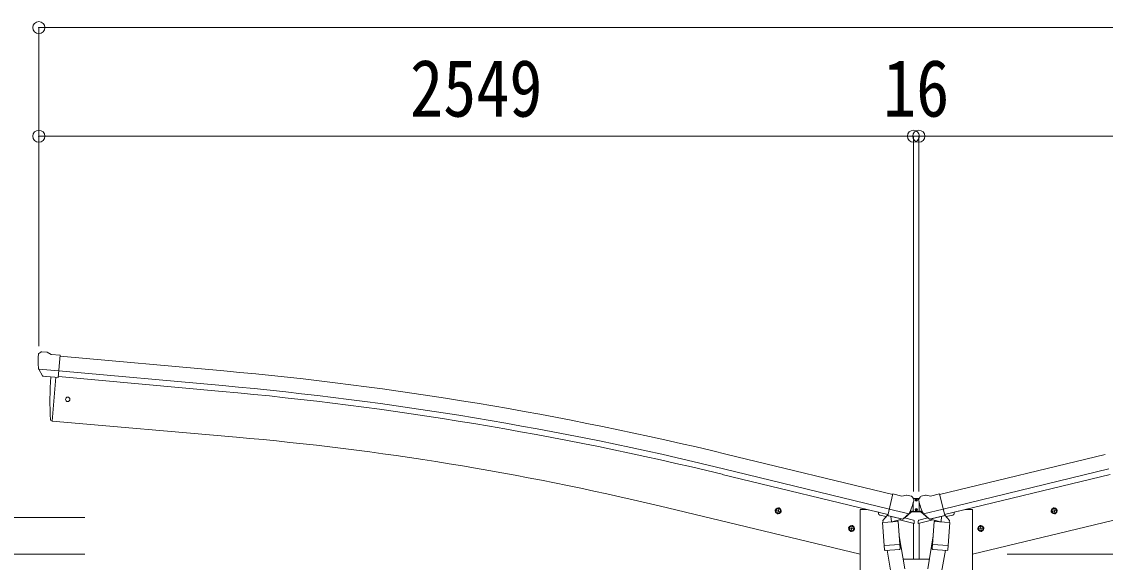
# Model space of a CAD drawing. Units: millimetres at full size. Extents: x -9783 to 33612, y -6828 to 13322.
# Drawn here: x -7068 to -3910, y -1322 to 255 of the extents above; entities that cross this region are included whole.
import ezdxf
from ezdxf.enums import TextEntityAlignment as Align

# ---------------------------------------------------------------- set-up
doc = ezdxf.new("R2010")
doc.units = ezdxf.units.MM
doc.header["$LTSCALE"] = 35
doc.header["$PDMODE"] = 32
doc.header["$PDSIZE"] = 35
for name, color, linetype, lineweight in [('0-1_本体', 4, 'Continuous', 9), ('0-2_部品', 7, 'Continuous', 9), ('0-7_合掌部品', 3, 'Continuous', 9), ('0-A_寸法', 6, 'Continuous', 9)]:
    doc.layers.add(name, color=color, linetype=linetype, lineweight=lineweight)
doc.styles.add('ＭＳ ゴシック', font='')
doc.styles.get('ＭＳ ゴシック').set_extended_font_data('MS Gothic')

msp = doc.modelspace()

# ---------------------------------------------------------------- linework, layer by layer
at = {"layer": '0-1_本体'}
for p, q in [((-6956.09, -720.39), (-6478.78, -763.67)), ((-6968.54, -782.38), (-6979.7, -909.98)), ((-6961.32, -780.16), (-6484.19, -823.42)), ((-6959.85, -763.39), (-6482.67, -806.65)), ((-6441.76, -957.04), (-6979.7, -909.98)), ((-4529.24, -1124.6), (-5012.11, -1007.12)), ((-4392.64, -1124.6), (-3909.77, -1007.12)), ((-4543.24, -1182.94), (-5026.3, -1065.42)), ((-4539.31, -1166.57), (-5022.31, -1049.06)), ((-4382.57, -1166.57), (-3899.56, -1049.06)), ((-4378.64, -1182.94), (-3895.58, -1065.42)), ((-4624.71, -1298.19), (-5210.39, -1157.59)), ((-4624.71, -1168.19), (-4604.71, -1168.19)), ((-4624.71, -1168.19), (-4624.71, -4048.19)), ((-4604.71, -1168.19), (-4571.2, -1176.24)), ((-4317.17, -1168.19), (-4350.67, -1176.24)), ((-4297.17, -1168.19), (-4317.17, -1168.19)), ((-4297.17, -1298.19), (-3711.49, -1157.59)), ((-4297.17, -1168.19), (-4297.17, -4048.19)), ((-4469.21, -1207.9), (-4469.21, -1313.31)), ((-4452.67, -1207.9), (-4452.67, -1313.31))]:
    msp.add_line(p, q, dxfattribs=at)
for centre, radius, start, end in [((-7383.47, -10753.59), 10030.81, 76.32536, 84.82535), ((-7383.47, -10753.59), 9987.65, 76.32536, 84.82535), ((-7383.47, -10753.59), 9970.81, 76.32536, 84.82535), ((-7175.38, -9342.36), 8417.35, 76.5, 84.99999)]:
    msp.add_arc(centre, radius, start, end, dxfattribs=at)
at = {"layer": '0-2_部品'}
for p, q in [((-7019.3, -715.44), (-7019.41, -716.78)), ((-7018.23, -713.4), (-7012.75, -708.8)), ((-7009.1, -707.65), (-6995.43, -708.84)), ((-6982.48, -716), (-6994.19, -709.23)), ((-6982.48, -716), (-6955.91, -718.32)), ((-6961.57, -782.99), (-6955.91, -718.32)), ((-7018.77, -758.29), (-6959.86, -763.44)), ((-7007.52, -777.78), (-7018.46, -758.84)), ((-7005.13, -779.17), (-6997.43, -779.85)), ((-6968.54, -782.38), (-6979.7, -909.98)), ((-6971.53, -782.11), (-6961.57, -782.99)), ((-6979.7, -909.98), (-6981.76, -909.73)), ((-4502.83, -1128.87), (-4528.77, -1122.64)), ((-4502.83, -1128.87), (-4489.57, -1126.17)), ((-4475.09, -1129.36), (-4488.28, -1126.19)), ((-4472, -1131.61), (-4468.14, -1137.9)), ((-4449.88, -1131.61), (-4453.74, -1137.9)), ((-4446.79, -1129.36), (-4433.6, -1126.19)), ((-4419.04, -1128.87), (-4432.3, -1126.17)), ((-4419.04, -1128.87), (-4393.11, -1122.64)), ((-4870.47, -1170.29), (-4865.3, -1164.85)), ((-4865.5, -1181.77), (-4860.83, -1162.32)), ((-4865.3, -1164.85), (-4858, -1166.6)), ((-4858, -1166.6), (-4855.87, -1173.79)), ((-4481.83, -1180.49), (-4539.34, -1166.68)), ((-4467.78, -1140.18), (-4468.05, -1141.33)), ((-4454.1, -1140.18), (-4453.82, -1141.33)), ((-4440.05, -1180.49), (-4382.54, -1166.68)), ((-4063.88, -1166.6), (-4066.01, -1173.79)), ((-4056.58, -1164.85), (-4063.88, -1166.6)), ((-4056.37, -1181.77), (-4061.04, -1162.32)), ((-4051.41, -1170.29), (-4056.58, -1164.85)), ((-4853.45, -1174.38), (-4872.89, -1169.71)), ((-4868.34, -1177.49), (-4870.47, -1170.29)), ((-4571.2, -1176.16), (-4571.2, -1179.47)), ((-4548.48, -1188.87), (-4567.37, -1184.33)), ((-4544.49, -1184.28), (-4557.8, -1199.59)), ((-4557.8, -1199.59), (-4557.36, -1205.94)), ((-4543.55, -1184.21), (-4544.49, -1184.28)), ((-4540.46, -1186.68), (-4541.99, -1186.31)), ((-4503.76, -1195.49), (-4540.46, -1186.68)), ((-4534.51, -1188.5), (-4533.49, -1203.11)), ((-4506.3, -1197.5), (-4532.12, -1203.94)), ((-4514.99, -1199.67), (-4514.76, -1202.96)), ((-4466.65, -1208.51), (-4509.35, -1198.26)), ((-4501.39, -1195.97), (-4508.91, -1194.16)), ((-4505.6, -1195.72), (-4505.55, -1196.46)), ((-4502.23, -1195.86), (-4503.76, -1195.49)), ((-4498.68, -1195.4), (-4482.31, -1180.91)), ((-4468.95, -1198.71), (-4494.88, -1192.48)), ((-4455.23, -1208.51), (-4412.52, -1198.26)), ((-4452.93, -1198.71), (-4426.99, -1192.48)), ((-4423.19, -1195.4), (-4439.57, -1180.91)), ((-4420.49, -1195.97), (-4412.97, -1194.16)), ((-4419.65, -1195.86), (-4418.12, -1195.49)), ((-4418.12, -1195.49), (-4381.42, -1186.68)), ((-4416.28, -1195.72), (-4416.33, -1196.46)), ((-4415.58, -1197.5), (-4389.76, -1203.94)), ((-4406.88, -1199.67), (-4407.11, -1202.96)), ((-4387.37, -1188.5), (-4388.39, -1203.11)), ((-4381.42, -1186.68), (-4379.89, -1186.31)), ((-4378.33, -1184.21), (-4377.39, -1184.28)), ((-4377.39, -1184.28), (-4364.07, -1199.59)), ((-4373.4, -1188.87), (-4354.51, -1184.33)), ((-4364.07, -1199.59), (-4364.52, -1205.94)), ((-4350.67, -1176.16), (-4350.67, -1179.47)), ((-4068.43, -1174.38), (-4048.99, -1169.71)), ((-4053.54, -1177.49), (-4051.41, -1170.29)), ((-4639.52, -1225.73), (-4658.97, -1221.07)), ((-4656.55, -1221.65), (-4651.38, -1216.2)), ((-4654.41, -1228.84), (-4656.55, -1221.65)), ((-4651.58, -1233.12), (-4646.91, -1213.68)), ((-4651.38, -1216.2), (-4644.08, -1217.96)), ((-4644.08, -1217.96), (-4641.95, -1225.15)), ((-4558.91, -1206.04), (-4513.22, -1202.85)), ((-4554.23, -1272.88), (-4558.91, -1206.04)), ((-4513.22, -1202.85), (-4508.54, -1269.69)), ((-4466.65, -1208.51), (-4466.65, -1201.62)), ((-4455.23, -1208.51), (-4455.23, -1201.62)), ((-4408.66, -1202.85), (-4413.33, -1269.69)), ((-4362.97, -1206.04), (-4408.66, -1202.85)), ((-4367.65, -1272.88), (-4362.97, -1206.04)), ((-4282.35, -1225.73), (-4262.91, -1221.07)), ((-4277.8, -1217.96), (-4279.93, -1225.15)), ((-4270.5, -1216.2), (-4277.8, -1217.96)), ((-4270.3, -1233.12), (-4274.96, -1213.68)), ((-4265.33, -1221.65), (-4270.5, -1216.2)), ((-4267.46, -1228.84), (-4265.33, -1221.65)), ((-4510.28, -1244.92), (-4494.36, -1341.09)), ((-4411.6, -1244.92), (-4427.51, -1341.09)), ((-4554.23, -1272.88), (-4508.54, -1269.69)), ((-4554.22, -1272.88), (-4553.33, -1285.58)), ((-4509.53, -1284.29), (-4551.23, -1287.21)), ((-4545.8, -1286.83), (-4535.07, -1350.41)), ((-4507.69, -1282.15), (-4508.56, -1269.69)), ((-4508.08, -1283.51), (-4508.08, -1283.51)), ((-4414.19, -1282.15), (-4413.32, -1269.69)), ((-4413.8, -1283.51), (-4413.8, -1283.51)), ((-4367.65, -1272.88), (-4413.33, -1269.69)), ((-4412.35, -1284.29), (-4370.65, -1287.21)), ((-4376.08, -1286.83), (-4386.81, -1350.41)), ((-4367.66, -1272.88), (-4368.55, -1285.58))]:
    msp.add_line(p, q, dxfattribs=at)
for points in [[(-7018.85, -757.66), (-7018.56, -758.64), (-7018.46, -758.84)], [(-6971.53, -782.11), (-6971.8, -782.18), (-6997.17, -779.96), (-6997.43, -779.85)], [(-4534.19, -1188.09), (-4543.92, -1185.76), (-4528.77, -1122.64)], [(-4387.68, -1188.09), (-4377.96, -1185.76), (-4393.11, -1122.64)], [(-4855.87, -1173.79), (-4861.04, -1179.24), (-4868.34, -1177.49)], [(-4534.19, -1188.09), (-4533.96, -1188.24), (-4509.19, -1194.19), (-4508.91, -1194.16)], [(-4481.56, -1179.91), (-4482.15, -1180.76), (-4482.31, -1180.91)], [(-4440.32, -1179.91), (-4439.73, -1180.76), (-4439.57, -1180.91)], [(-4387.68, -1188.09), (-4387.92, -1188.24), (-4412.69, -1194.19), (-4412.97, -1194.16)], [(-4066.01, -1173.79), (-4060.84, -1179.24), (-4053.54, -1177.49)], [(-4641.95, -1225.15), (-4647.12, -1230.6), (-4654.41, -1228.84)], [(-4279.93, -1225.15), (-4274.76, -1230.6), (-4267.46, -1228.84)]]:
    msp.add_lwpolyline(points, dxfattribs=at)
for centre, radius in [((-6934.02, -846.72), 6.5), ((-4863.17, -1172.04), 8.5), ((-4863.17, -1172.04), 7.7), ((-4863.17, -1172.04), 6.5), ((-4058.71, -1172.04), 8.5), ((-4058.71, -1172.04), 7.7), ((-4058.71, -1172.04), 6.5), ((-4649.25, -1223.4), 8.5), ((-4649.25, -1223.4), 7.7), ((-4649.25, -1223.4), 6.5), ((-4272.63, -1223.4), 8.5), ((-4272.63, -1223.4), 7.7), ((-4272.63, -1223.4), 6.5)]:
    msp.add_circle(centre, radius, dxfattribs=at)
for centre, radius, start, end in [((-6817.79, -734.42), 202.4, 175, 186.5915), ((-7009.53, -712.63), 5, 85.00648, 129.99352), ((-6995.69, -711.83), 3, 60, 85), ((-6085.94, -854.16), 900, 175.35014, 183.36081), ((-6981.4, -906.75), 3, 183.36081, 263), ((-4488.98, -1129.11), 3, 76.5, 101.5), ((-4476.26, -1134.22), 5, 31.5, 76.5), ((-4445.62, -1134.22), 5, 103.5, 148.5), ((-4432.9, -1129.11), 3, 78.5, 103.5), ((-4664.86, -1094.08), 202.4, 334.90875, 346.5), ((-4257.02, -1094.08), 202.4, 193.5, 205.09125), ((-4566.2, -1179.47), 5, 180, 256.5), ((-4541.88, -1185.83), 0.5, 221.23754, 256.5), ((-4535.11, -1188.59), 0.604, 7.79405, 79.40158), ((-4506.54, -1196.53), 1, 284, 4), ((-4505.1, -1195.69), 0.5, 76.5, 184), ((-4502.11, -1195.37), 0.5, 256.5, 291.76246), ((-4469.65, -1201.62), 3, 0, 76.5), ((-4452.23, -1201.62), 3, 103.5, 180), ((-4419.77, -1195.37), 0.5, 248.23754, 283.5), ((-4416.78, -1195.69), 0.5, 356, 103.5), ((-4415.34, -1196.53), 1, 176, 256), ((-4386.77, -1188.59), 0.604, 100.59842, 172.20595), ((-4380, -1185.83), 0.5, 283.5, 318.76246), ((-4355.67, -1179.47), 5, 283.5, 0), ((-4532.47, -1202.97), 1.03, 188.03431, 289.96103), ((-4389.41, -1202.97), 1.03, 250.03897, 351.96569), ((-4551.37, -1285.21), 2, 190.53157, 274), ((-4509.67, -1282.29), 2, 274, 322.59038), ((-4509.63, -1282.32), 1.95, 322.52234, 4.95983), ((-4412.25, -1282.32), 1.95, 175.04017, 217.47766), ((-4412.21, -1282.29), 2, 217.40962, 266), ((-4370.51, -1285.21), 2, 266, 349.46843)]:
    msp.add_arc(centre, radius, start, end, dxfattribs=at)
for centre, major_axis, ratio, start_param, end_param in [((-7016.3, -715.7), (-2.71, -1.31), 0.997474, 4.9606201, 5.7465286), ((-7023.62, -711.4), (15.35, 3.44), 0.101033, 0.3078116, 0.3080427), ((-7004.92, -776.27), (-1.62, -2.54), 0.997631, 5.8041905, 6.6006116), ((-7004.8, -776.07), (3.5, 2.17), 0.650902, 4.0958226, 4.1686332), ((-7004.87, -776.18), (-1.62, -2.54), 0.997631, 0.3902369, 0.4789948), ((-4470.7, -1139.47), (1.57, -2.57), 0.99628, 0.7835347, 1.5707963), ((-4451.18, -1139.47), (-1.57, -2.57), 0.99628, 4.712389, 5.4996506), ((-4500.7, -1193.04), (0.73, -2.92), 0.997631, 5.8041905, 5.8929484), ((-4500.73, -1192.92), (-2.63, 3.16), 0.650902, 2.1145521, 2.1873627), ((-4500.67, -1193.14), (0.73, -2.92), 0.997631, 5.965759, 6.7621801), ((-4421.21, -1193.14), (-0.73, -2.92), 0.997631, 5.8041905, 6.6006116), ((-4421.15, -1192.92), (2.63, 3.16), 0.650902, 4.0958226, 4.1686332), ((-4421.18, -1193.04), (-0.73, -2.92), 0.997631, 0.3902369, 0.4789948)]:
    msp.add_ellipse(centre, major_axis=major_axis, ratio=ratio, start_param=start_param, end_param=end_param, dxfattribs=at)
at = {"layer": '0-7_合掌部品'}
for p, q in [((-4468.41, -1137.84), (-4468.19, -1135.89)), ((-4453.69, -1135.89), (-4468.19, -1135.89)), ((-4453.47, -1137.84), (-4453.69, -1135.89)), ((-4469.44, -1146.89), (-4469.24, -1145.14)), ((-4469.44, -1146.89), (-4469.44, -1170.39)), ((-4459.68, -1140.61), (-4458.84, -1140.61)), ((-4452.44, -1146.89), (-4452.64, -1145.14)), ((-4452.44, -1146.89), (-4452.44, -1170.39)), ((-4495.49, -1193.02), (-4474.44, -1174.39)), ((-4481, -1178.19), (-4475.43, -1173.27)), ((-4474.44, -1172.89), (-4467.98, -1172.89)), ((-4447.44, -1174.39), (-4474.44, -1174.39)), ((-4467.69, -1173.39), (-4469.44, -1170.39)), ((-4467.69, -1173.39), (-4454.19, -1173.39)), ((-4459.68, -1169.31), (-4458.84, -1169.31)), ((-4454.19, -1173.39), (-4452.44, -1170.39)), ((-4453.9, -1172.89), (-4447.44, -1172.89)), ((-4426.39, -1193.02), (-4447.44, -1174.39)), ((-4440.88, -1178.19), (-4446.45, -1173.27)), ((-4422.68, -1313.31), (-4499.19, -1313.31))]:
    msp.add_line(p, q, dxfattribs=at)
for points in [[(-4462.2, -1139.77), (-4463.04, -1139.77), (-4463.04, -1140.61), (-4462.2, -1140.61)], [(-4462.2, -1168.47), (-4463.04, -1168.47), (-4463.04, -1169.31), (-4462.2, -1169.31)], [(-4460.52, -1138.93), (-4460.52, -1138.09), (-4461.36, -1138.09), (-4461.36, -1138.93)], [(-4461.36, -1141.45), (-4461.36, -1142.29), (-4460.52, -1142.29), (-4460.52, -1141.45)], [(-4460.52, -1167.63), (-4460.52, -1166.79), (-4461.36, -1166.79), (-4461.36, -1167.63)], [(-4458.84, -1140.61), (-4458.84, -1139.77), (-4459.68, -1139.77)], [(-4458.84, -1169.31), (-4458.84, -1168.47), (-4459.68, -1168.47)], [(-4461.36, -1170.15), (-4461.36, -1170.99), (-4460.52, -1170.99), (-4460.52, -1170.15)]]:
    msp.add_lwpolyline(points, dxfattribs=at)
for centre in [(-4460.94, -1140.19), (-4460.94, -1168.89)]:
    msp.add_circle(centre, 3.5, dxfattribs=at)
for centre, radius, start, end in [((-4462.2, -1138.93), 0.84, 270, 0), ((-4462.2, -1141.45), 0.84, 0, 90), ((-4462.2, -1167.63), 0.84, 270, 0), ((-4459.68, -1138.93), 0.84, 180, 270), ((-4459.68, -1141.45), 0.84, 90, 180), ((-4459.68, -1167.63), 0.84, 180, 270), ((-4496.48, -1191.89), 1.5, 263.94026, 311.5), ((-4474.44, -1174.39), 1.5, 90, 131.5), ((-4462.2, -1170.15), 0.84, 0, 90), ((-4459.68, -1170.15), 0.84, 90, 180), ((-4447.44, -1174.39), 1.5, 48.5, 90), ((-4425.4, -1191.89), 1.5, 228.5, 276.05974)]:
    msp.add_arc(centre, radius, start, end, dxfattribs=at)
at = {"layer": '0-A_寸法'}
for p, q in [((-7018.34, 237.43), (-7018.34, -79.19)), ((-7018.34, 237.43), (-1904.34, 237.43)), ((-7018.34, -79.19), (-7018.34, -691.42)), ((-7018.34, -79.19), (-4469.34, -79.19)), ((-4469.34, -79.19), (-4469.34, -308.2)), ((-4469.34, -79.19), (-4453.34, -79.19)), ((-4469.34, -79.19), (-4469.34, -1115.25)), ((-4453.34, -79.19), (-4453.34, -308.2)), ((-4453.34, -79.19), (-4453.34, -308.2)), ((-4453.34, -79.19), (-1904.34, -79.19)), ((-4453.34, -79.19), (-4453.34, -1115.25)), ((-7828.92, -1191.79), (-6883.84, -1191.79)), ((-7280.95, -1298.19), (-6883.84, -1298.19)), ((-4195.71, -1298.19), (-3808.86, -1298.19))]:
    msp.add_line(p, q, dxfattribs=at)
for p in [(-7018.34, 237.43), (-7018.34, -79.19), (-4469.34, -79.19), (-4453.34, -79.19)]:
    msp.add_point(p, dxfattribs=at)

# ---------------------------------------------------------------- texts
at = {"layer": '0-A_寸法', "color": 7, "style": 'ＭＳ ゴシック', "width": 0.85}
for s, p in [('2549', (-5936.34, -72.19)), ('16', (-4557.59, -72.19))]:
    msp.add_text(s, height=166.8, dxfattribs=at).set_placement(p, align=Align.BOTTOM_LEFT)

doc.saveas('drawing.dxf')
